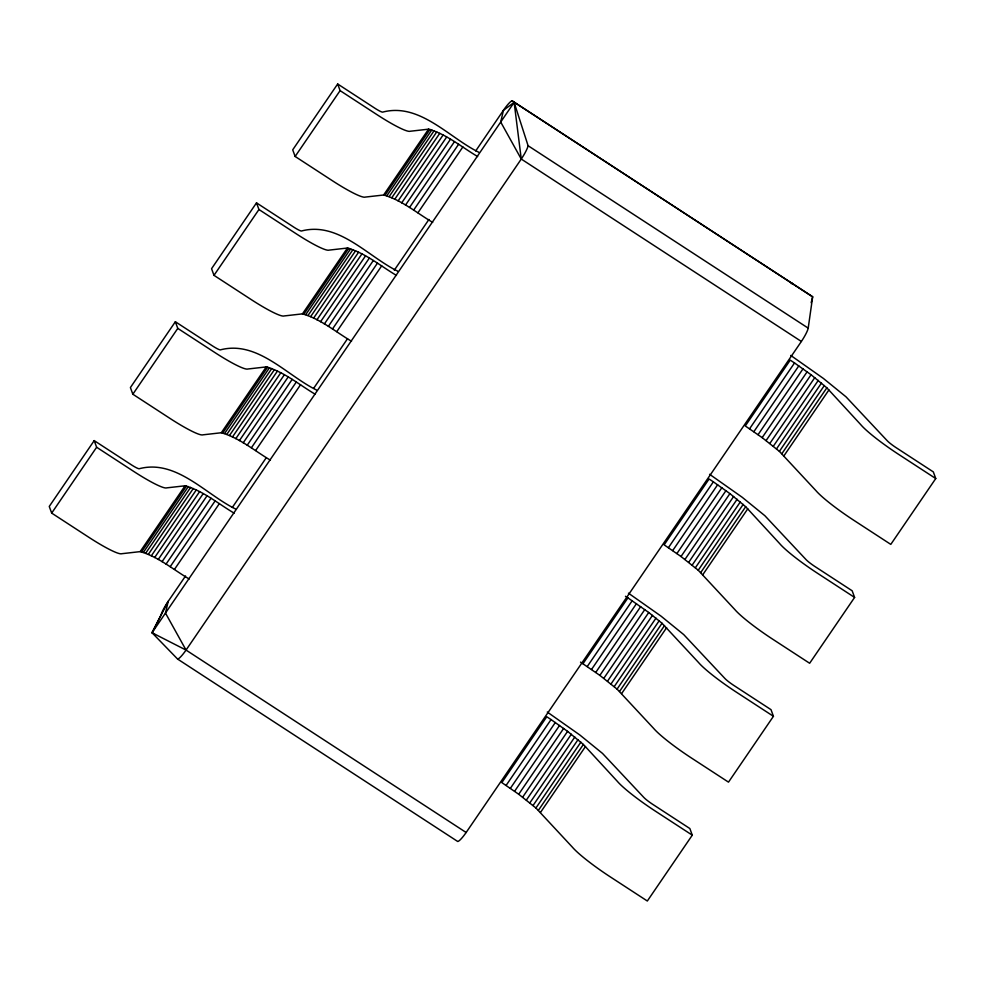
<?xml version="1.0" encoding="UTF-8"?>
<svg xmlns="http://www.w3.org/2000/svg" width="985" height="985" viewBox="0 0 985 985"><rect width="100%" height="100%" fill="white"/><g stroke="black" fill="none" stroke-linecap="round" stroke-linejoin="round"><path stroke-width="1.48" d="M161.048 614.985L152.047 632.739L177.62 659.076L457.729 841.498A14.738 2.512 -56.9 0 0 466.139 832.497L801.371 341.463A14.738 2.512 -56.9 0 0 808.205 328.14L812.662 296.805L512.089 100.802A14.738 2.512 -56.9 0 0 503.47 110.271L475.718 150.927M168.201 601.355L165.48 613.076L186.042 650.075L466.139 832.497M503.433 110.332L500.712 122.041L521.262 159.053L801.371 341.463M811.16 302.752L812.662 296.805L512.089 100.802M185.537 575.979L168.164 601.416L152.047 632.739L154.62 634.414M235.415 508.925C205.299 494.138 176.032 458.948 139.082 468.762A11.106 1.391 34.3 0 1 132.039 465.24L94.203 440.615L49.25 506.45L51.676 513.099L88.539 537.096A44.633 5.565 34.3 0 0 121.734 553.718L140.153 551.625C158.302 556.71 173.212 569.589 189.206 579.008M316.567 390.048C286.45 375.26 257.183 340.071 220.246 349.897A11.106 1.391 34.3 0 1 213.203 346.363L175.355 321.738L130.402 387.573L132.84 394.222L169.691 418.219A44.633 5.565 34.3 0 0 202.885 434.841L221.305 432.747C239.453 437.833 254.376 450.711 270.358 460.13M397.718 271.171C367.602 256.396 338.348 221.206 301.398 231.019A11.106 1.391 34.3 0 1 294.355 227.498L256.506 202.861L211.566 268.696L213.991 275.344L250.855 299.341A44.633 5.565 34.3 0 0 284.049 315.963L302.457 313.87C320.617 318.955 335.528 331.834 351.522 341.253M478.882 152.293C448.766 137.518 419.499 102.329 382.549 112.142A11.106 1.391 34.3 0 1 375.507 108.621L337.67 83.984L292.717 149.831L295.143 156.467L332.007 180.477A44.633 5.565 34.3 0 0 365.201 197.099L383.621 195.005C401.769 200.078 416.68 212.957 432.674 222.376M51.676 513.099L96.629 447.252L94.203 440.615M132.84 394.222L177.78 328.387L175.355 321.738M213.991 275.344L258.944 209.509L256.506 202.861M295.143 156.467L340.096 90.632L337.67 83.984M140.153 551.625L185.094 485.79C203.255 490.862 218.165 503.741 234.159 513.16M221.305 432.747L266.258 366.912C284.406 371.998 299.317 384.876 315.311 394.296M302.457 313.87L347.41 248.035C365.558 253.12 380.481 265.999 396.462 275.418M383.621 195.005L428.561 129.17C446.722 134.243 461.633 147.122 477.627 156.541M141.569 551.834L186.522 485.999M222.721 432.969L267.674 367.122M303.885 314.092L348.825 248.257M385.037 195.215L429.989 129.38M143.416 552.376L188.369 486.528M224.58 433.498L269.521 367.664M305.732 314.621L350.685 248.786M386.883 195.744L431.836 129.909M145.681 553.213L190.634 487.378M226.846 434.348L271.786 368.501M307.997 315.471L352.938 249.636M389.149 196.594L434.102 130.759M148.329 554.37L193.282 488.535M229.48 435.493L274.433 369.658M310.644 316.628L355.585 250.781M391.796 197.751L436.749 131.916M151.333 555.811L196.274 489.976M232.485 436.946L277.425 371.099M313.636 318.069L358.589 252.234M394.8 199.192L439.741 133.357M154.645 557.535L199.586 491.687M235.797 438.657L280.75 372.822M316.948 319.78L361.901 253.945M398.112 200.903L443.053 135.068M158.228 559.505L203.181 493.657M239.392 440.627L284.333 374.792M320.544 321.75L365.497 255.915M401.695 202.873L446.648 137.038M162.057 561.696L206.998 495.861M243.209 442.819L288.162 376.984M324.373 323.954L369.313 258.107M405.524 205.077L450.465 139.242M166.071 564.097L211.012 498.262M247.223 445.232L292.176 379.385M328.374 326.355L373.327 260.52M409.538 207.478L454.479 141.643M170.22 566.683L215.173 500.836M251.372 447.806L296.325 381.971M332.536 328.928L377.477 263.094M413.688 210.051L458.641 144.216M174.468 569.404L219.409 503.557M255.62 450.527L300.573 384.692M336.771 331.649L381.724 265.815M417.935 212.785L462.876 146.937M232.312 507.472L266.085 457.988M313.735 388.201L347.52 338.717M394.296 270.198L428.943 219.446M177.62 659.076A14.738 2.512 -56.9 0 0 186.042 650.075L521.262 159.053A14.738 2.512 -56.9 0 0 528.095 145.731L514.133 102.378L503.47 110.271M582.972 663.718L627.925 597.883L648.746 612.485L662.031 623.271L698.574 662.548A44.633 5.565 34.3 0 0 736.583 692.295L773.434 716.304L728.494 782.139L691.63 758.13A44.633 5.565 34.3 0 1 653.634 728.383L617.078 689.118L599.853 675.378L580.522 662.117M506.105 785.427L551.058 719.579L567.594 731.35L583.379 744.451L617.423 781.425A44.633 5.565 34.3 0 0 655.431 811.172L692.283 835.169L647.33 901.016L610.478 877.007A44.633 5.565 34.3 0 1 572.47 847.26L535.926 807.983L518.701 794.255L501.821 782.595L546.774 716.748L551.058 719.579M587.257 666.549L632.21 600.715M668.421 547.672L713.362 481.837L729.91 493.608L745.682 506.709L779.738 543.671A44.633 5.565 34.3 0 0 817.735 573.418L854.598 597.427L809.645 663.262L772.794 639.265A44.633 5.565 34.3 0 1 734.785 609.506L698.242 570.241L681.017 556.513L664.136 544.84L709.077 479.005L713.362 481.837M749.573 428.795L794.526 362.96L811.061 374.731L826.846 387.831L860.89 424.794A44.633 5.565 34.3 0 0 898.899 454.553L935.75 478.55L890.797 544.385L853.946 520.388A44.633 5.565 34.3 0 1 815.937 490.641L779.394 451.364L762.168 437.635L745.288 425.963L790.241 360.128L794.526 362.96M510.378 788.332L555.331 722.497M591.542 669.455L636.482 603.62M672.693 550.59L717.646 484.743M753.845 431.713L798.798 365.878M514.601 791.287L559.542 725.452M595.753 672.423L640.706 606.575M676.904 553.545L721.857 487.71M758.068 434.668L803.009 368.833M518.701 794.255L563.654 728.42M599.853 675.378L644.806 609.543M681.017 556.513L725.957 490.665M762.168 437.635L807.121 371.801M522.641 797.197L567.594 731.35M603.805 678.32L648.746 612.485M684.957 559.443L729.91 493.608M766.108 440.566L811.061 374.731M526.384 800.066L571.325 734.231M607.536 681.189L652.489 615.354M688.7 562.324L733.64 496.477M769.851 443.447L814.792 377.612M529.868 802.849L574.821 737.014M611.02 683.972L655.973 618.137M692.184 565.094L737.125 499.26M773.336 446.23L818.289 380.382M533.057 805.496L578.01 739.661M614.221 686.619L659.162 620.784M695.373 567.754L740.326 501.907M776.525 448.877L821.478 383.042M535.926 807.983L580.879 742.148M617.078 689.118L662.031 623.271M698.242 570.241L743.183 504.406M779.394 451.364L824.346 385.529M538.426 810.286L583.379 744.451M619.577 691.421L664.53 625.573M700.741 572.544L745.682 506.709M781.893 453.666L826.846 387.831M540.531 812.379L585.484 746.532M621.683 693.502L666.636 627.667M702.847 574.624L747.787 508.789M783.998 455.747L828.951 389.912M428.561 129.17L410.154 131.251A44.633 5.565 34.3 0 1 376.947 114.629L340.096 90.632M347.41 248.035L328.99 250.128A44.633 5.565 34.3 0 1 295.796 233.507L258.944 209.509M266.258 366.912L247.838 369.006A44.633 5.565 34.3 0 1 214.644 352.384L177.78 328.387M185.094 485.79L166.687 487.87A44.633 5.565 34.3 0 1 133.48 471.261L96.629 447.252M186.042 650.075L152.047 632.739L514.133 102.378L521.262 159.053M528.095 145.731L808.205 328.14M625.463 596.282L627.925 597.883M790.746 355.425L823.337 378.4L846.004 396.82L887.399 440.923A11.106 1.391 34.3 0 0 895.451 447.227L933.324 471.901L935.75 478.55M709.582 474.29L742.185 497.265L764.853 515.697L806.235 559.8A11.106 1.391 34.3 0 0 814.299 566.104L852.16 590.778L854.598 597.427M628.43 593.167L661.034 616.142L683.701 634.574L725.083 678.665A11.106 1.391 34.3 0 0 733.148 684.981L771.009 709.656L773.434 716.304M547.278 712.044L579.869 735.019L602.537 753.439L643.931 797.542A11.106 1.391 34.3 0 0 651.984 803.858L689.857 828.533L692.283 835.169M161.245 614.258A14.738 2.512 -56.9 0 1 168.164 601.416M791.3 283.668A14.738 2.512 -56.9 0 1 792.199 283.224"/></g></svg>
